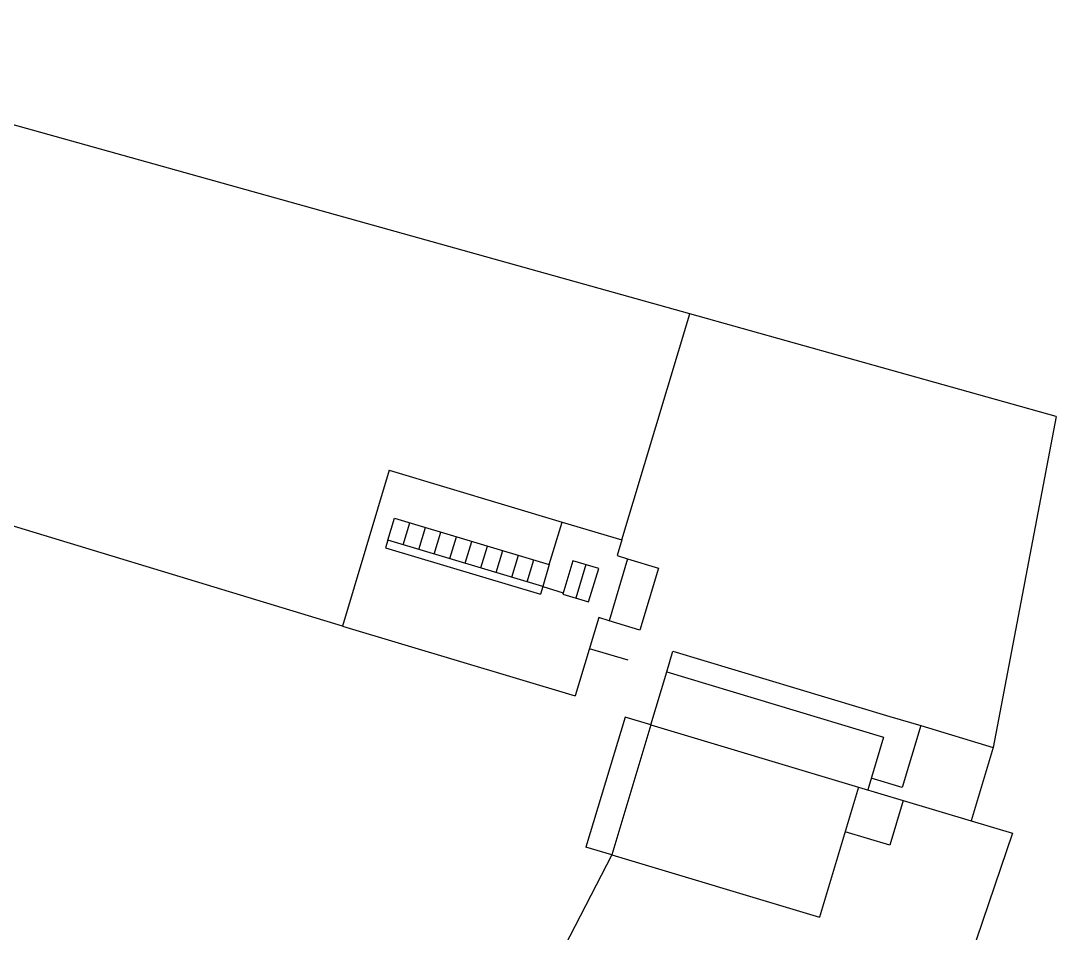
# Model space of a CAD drawing. Header units: inches. Extents: x -625442 to 34963, y -27993 to 66986.
# Drawn here: x -27261 to -22652, y 30010 to 34073 of the extents above; entities that cross this region are included whole.
import ezdxf

# ---------------------------------------------------------------- set-up
doc = ezdxf.new("R2010")
doc.units = ezdxf.units.IN
doc.header["$LTSCALE"] = 0.5
doc.header["$MEASUREMENT"] = 0
for name, color, linetype in [('P-BELOW-LIGHT', 143, 'Continuous'), ('P-BELOW-MED', 145, 'Continuous'), ('P-WALL', 90, 'Continuous')]:
    doc.layers.add(name, color=color, linetype=linetype)

msp = doc.modelspace()

# ---------------------------------------------------------------- linework, layer by layer
at = {"layer": 'DEFPOINTS'}
msp.add_line((-24630.71762, 30358.96114), (-25061.09056, 29527.77215), dxfattribs=at)
at = {"layer": 'P-BELOW-LIGHT'}
for p, q in [((-24386.06798, 31173.82756), (-23420.64095, 30883.97475)), ((-23420.64097, 30883.9747), (-23491.37885, 30648.36453)), ((-23532.75431, 30660.7868), (-23333.92232, 30601.09092)), ((-23333.92232, 30601.09092), (-23393.61819, 30402.25893)), ((-23393.61819, 30402.25893), (-23592.4502, 30461.95482)), ((-24630.7176, 30358.96119), (-24745.64938, 30393.46749))]:
    msp.add_line(p, q, dxfattribs=at)
for points in [[(-24456.80588, 30938.2174), (-24386.06798, 31173.82756)], [(-24456.80588, 30938.2174), (-24571.73767, 30972.7237), (-24745.64939, 30393.46749)]]:
    msp.add_lwpolyline(points, dxfattribs=at)
at = {"layer": 'P-BELOW-MED'}
for p, q in [((-24585.29167, 31761.13038), (-24283.16381, 32767.44252)), ((-22652.25251, 32311.33176), (-24283.16381, 32767.44252)), ((-22652.25251, 32311.33176), (-22933.30879, 30837.89495)), ((-25621.00129, 32072.08433), (-25829.3742, 31378.04643)), ((-25621.00129, 32072.08433), (-24851.75971, 31841.13282)), ((-25627.61616, 31760.84106), (-25598.28581, 31858.53308)), ((-25598.28581, 31858.53308), (-24908.69508, 31651.49536)), ((-25558.65709, 31740.13729), (-25529.32674, 31837.82931)), ((-25489.69801, 31719.43352), (-25460.36767, 31817.12554)), ((-24908.69508, 31651.49536), (-24851.75971, 31841.13282)), ((-24938.02542, 31553.80334), (-25627.61616, 31760.84106)), ((-25420.73894, 31698.72975), (-25391.40859, 31796.42177)), ((-25351.77986, 31678.02597), (-25322.44952, 31775.718)), ((-25282.82079, 31657.3222), (-25253.49045, 31755.01422)), ((-25213.86172, 31636.61843), (-25184.53137, 31734.31045)), ((-25144.90264, 31615.91466), (-25115.5723, 31713.60668)), ((-25075.94357, 31595.21089), (-25046.61323, 31692.90291)), ((-25006.9845, 31574.50711), (-24977.65415, 31672.19914)), ((-24560.24759, 31677.61983), (-24643.06268, 31401.78353)), ((-24560.24759, 31677.61983), (-24422.32944, 31636.21228)), ((-24908.69508, 31651.49536), (-24938.02542, 31553.80334)), ((-24746.48316, 31651.79275), (-24791.34133, 31502.38142)), ((-24422.32944, 31636.21228), (-24505.14453, 31360.37599)), ((-24938.02542, 31553.80334), (-24948.37731, 31519.32381)), ((-24938.02542, 31553.80334), (-24846.77401, 31526.40668)), ((-24505.14453, 31360.37599), (-24643.06268, 31401.78353)), ((-25829.3742, 31378.04643), (-24793.66457, 31067.09248)), ((-24558.31711, 31225.54239), (-24730.56624, 31277.25722)), ((-23333.92232, 30601.09092), (-23031.65172, 30510.33939)), ((-23031.65172, 30510.33939), (-22847.76085, 30455.12933)), ((-22847.76085, 30455.12933), (-24044.60847, 26920.57849))]:
    msp.add_line(p, q, dxfattribs=at)
for points in [[(-24283.16381, 32767.44252), (-28952.01781, 34073.16315)], [(-25829.3742, 31378.04643), (-29560.95935, 32511.74493)], [(-24851.75971, 31841.13282), (-24585.29167, 31761.13038), (-24606.22031, 31691.42234), (-24560.24759, 31677.61983)], [(-25627.61616, 31760.84106), (-25637.96804, 31726.36153), (-24948.37731, 31519.32381)], [(-24803.94905, 31669.04589), (-24848.80722, 31519.63457), (-24733.87543, 31485.12828), (-24689.01726, 31634.53961), (-24803.94905, 31669.04589)], [(-24643.06268, 31401.78353), (-24689.0354, 31415.58605), (-24793.66457, 31067.09248)], [(-24386.06798, 31173.82756), (-24358.46294, 31265.77299), (-23393.03594, 30975.92013), (-23255.11779, 30934.51257), (-23337.9329, 30658.67629), (-23475.85103, 30700.08382)], [(-23255.11779, 30934.51257), (-22933.30879, 30837.89495), (-23031.65173, 30510.33939)]]:
    msp.add_lwpolyline(points, dxfattribs=at)
at = {"layer": 'P-WALL'}
for p, q in [((-24456.8059, 30938.21734), (-24630.71762, 30358.96114)), ((-24456.8059, 30938.21734), (-23532.75431, 30660.7868)), ((-23532.75431, 30660.7868), (-23706.66603, 30081.53059)), ((-24630.7176, 30358.96119), (-23706.66603, 30081.53059))]:
    msp.add_line(p, q, dxfattribs=at)

doc.saveas('drawing.dxf')
